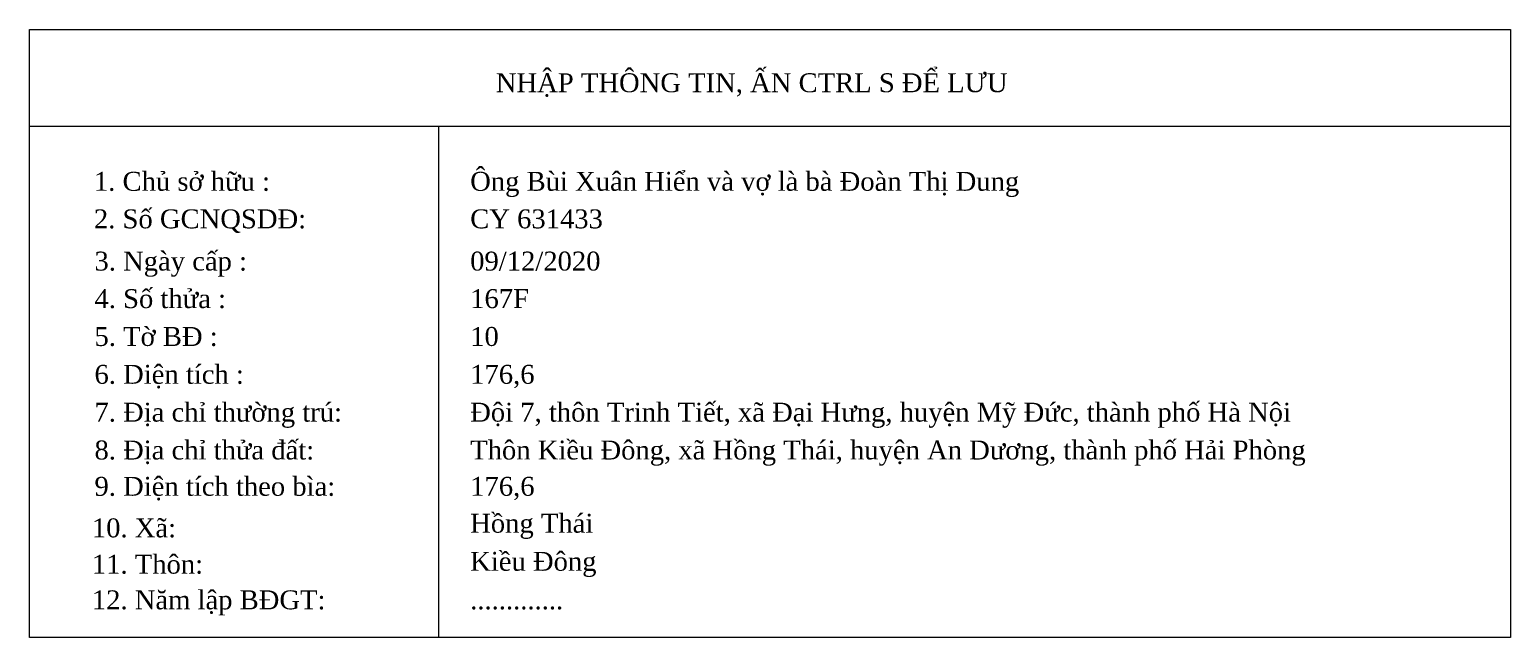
# Model space of a CAD drawing. Header units: metres. Extents: x -95 to 575, y 104 to 463.
# Drawn here: x -94.5 to 61.8, y 398.4 to 462.7 of the extents above; entities that cross this region are included whole.
import ezdxf
from ezdxf.enums import TextEntityAlignment as Align

# ---------------------------------------------------------------- set-up
doc = ezdxf.new("R2010")
doc.units = ezdxf.units.M
doc.header["$LTSCALE"] = 0.2
doc.styles.add('TNRM', font='times.ttf')

msp = doc.modelspace()

# ---------------------------------------------------------------- linework, layer by layer
at = {"color": 8, "linetype": 'Continuous', "lineweight": 0}
for p, q in [((-94.524, 452.459), (61.837, 452.459)), ((-51.325, 398.433), (-51.325, 452.459))]:
    msp.add_line(p, q, dxfattribs=at)
msp.add_lwpolyline([(-94.524, 462.668), (61.837, 462.668), (61.837, 398.433), (-94.524, 398.433)], close=True, dxfattribs=at)

# ---------------------------------------------------------------- texts
at = {"color": 7, "linetype": 'ByBlock', "lineweight": 0, "style": 'TNRM'}
msp.add_text('NHẬP THÔNG TIN, ẤN CTRL S ĐỂ LƯU', height=2, dxfattribs=at).set_placement((-45.294, 457.051), align=Align.MIDDLE_LEFT)
at = {"color": 2, "linetype": 'Continuous', "lineweight": 0, "style": 'TNRM'}
for s, p in [('1. Chủ sở hữu :', (-87.733, 445.632)), ('2. Số GCNQSDĐ:', (-87.733, 441.666)), ('3. Ngày cấp :', (-87.674, 437.202)), ('4. Số thửa :', (-87.674, 433.236)), ('5. Tờ BĐ :', (-87.674, 429.236)), ('6. Diện tích :', (-87.674, 425.236)), ('7. Địa chỉ thường trú: ', (-87.674, 421.236)), ('8. Địa chỉ thửa đất: ', (-87.674, 417.236)), ('9. Diện tích theo bìa:', (-87.674, 413.4)), ('10. Xã: ', (-87.949, 409.008)), ('11. Thôn:', (-87.949, 405.172)), ('12. Năm lập BĐGT:', (-87.949, 401.405))]:
    msp.add_text(s, height=2, dxfattribs=at).set_placement(p)
at = {"color": 3, "linetype": 'Continuous', "lineweight": 0, "style": 'TNRM'}
for s, p in [('Ông Bùi Xuân Hiển và vợ là bà Đoàn Thị Dung', (-48.002, 445.632)), ('CY 631433', (-48.002, 441.666)), ('09/12/2020', (-48.002, 437.202)), ('167F', (-48.002, 433.236)), ('10', (-48.002, 429.236)), ('176,6', (-48.002, 425.236)), ('Đội 7, thôn Trinh Tiết, xã Đại Hưng, huyện Mỹ Đức, thành phố Hà Nội', (-48.002, 421.236)), ('Thôn Kiều Đông, xã Hồng Thái, huyện An Dương, thành phố Hải Phòng', (-48.002, 417.236)), ('176,6', (-48.002, 413.4)), ('Hồng Thái', (-48.002, 409.497)), ('Kiều Đông', (-48.002, 405.474)), ('.............', (-48.002, 401.405))]:
    msp.add_text(s, height=2, dxfattribs=at).set_placement(p)

doc.saveas('drawing.dxf')
